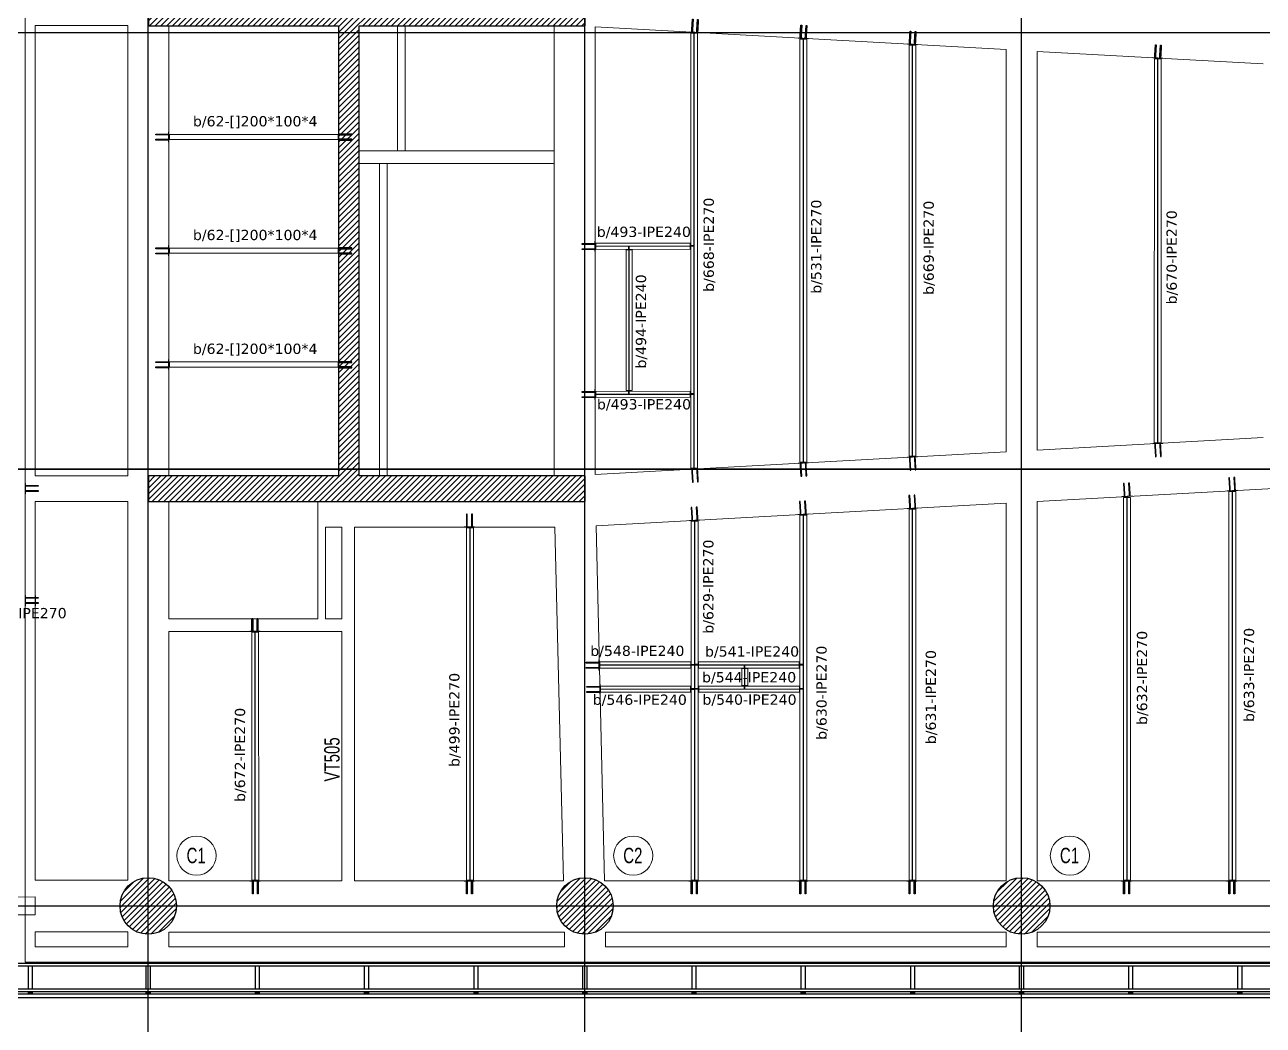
# Model space of a CAD drawing. Header units: millimetres. Extents: x -1874 to 79322, y -21218 to 33736.
# Drawn here: x 10820 to 34926, y -2320 to 17148 of the extents above; entities that cross this region are included whole.
import ezdxf
from ezdxf.enums import TextEntityAlignment as Align

# ---------------------------------------------------------------- set-up
doc = ezdxf.new("R2010")
doc.units = ezdxf.units.MM
doc.header["$LTSCALE"] = 0.9
for name, color, linetype, lineweight in [('0-1', 7, 'Continuous', 5), ('A_ALMA', 8, 'Continuous', 5), ('E_COLUMNAS-4', 1, 'Continuous', 25), ('E_TEXTO', 3, 'Continuous', 9), ('E_VIGAS', 8, 'Continuous', 9), ('E_VIGAS-1', 5, 'Continuous', 25), ('E_VIGAS-2', 10, 'Continuous', 25), ('HCB-PLATINA', 4, 'Continuous', 15), ('HCB-VIGAS', 4, 'Continuous', 15), ('VIGAS_HCB', 4, 'Continuous', 15)]:
    doc.layers.add(name, color=color, linetype=linetype, lineweight=lineweight)
for name, color, linetype in [('HCB-ACH_PANT', 253, 'Continuous'), ('HCB-ANCLAJE', 5, 'Continuous'), ('HCB-EJES', 1, 'Continuous'), ('HCB_PANTALLAS', 6, 'Continuous')]:
    doc.layers.add(name, color=color, linetype=linetype)
doc.styles.add('Arial Narrow', font='', dxfattribs={"width": 0.85, "height": 0.3})
doc.styles.add('VERDANA', font='verdana.ttf')
doc.styles.get('Arial Narrow').set_extended_font_data('Arial Narrow')

# ---------------------------------------------------------------- blocks, each defined once
blk = doc.blocks.new('EST_SFM_VIGA-METALICA-SECCION-C - EST_SFM_VIGA-METALICA-UPN100-1527742-_50_00m_N_E_-NIVEL-13 DOC')
at = {"layer": 'E_VIGAS-2'}
for p, q in [((34.044, 0.018), (-34.827, 0.018)), ((-34.827, -0.032), (34.044, -0.032))]:
    blk.add_line(p, q, dxfattribs=at)
blk = doc.blocks.new('EST_SFM_VIGA-METALICA-SECCION-C - EST_SFM_VIGA-METALICA-UPN100-1527772-_50_00m_N_E_-NIVEL-13 DOC')
at = {"layer": 'E_VIGAS-2'}
for p, q in [((34.942, 0.032), (-34.929, 0.032)), ((-34.929, -0.018), (34.942, -0.018))]:
    blk.add_line(p, q, dxfattribs=at)
blk = doc.blocks.new('EST_SFM_VIGA-METALICA-SECCION-C - EST_SFM_VIGA-METALICA-UPN160-1579051-_50_00m_N_E_-NIVEL-13 DOC')
at = {"layer": 'E_VIGAS-1'}
for p, q in [((30.107, 0.047), (-30.264, 0.047)), ((-30.269, -0.018), (30.113, -0.018))]:
    blk.add_line(p, q, dxfattribs=at)
blk = doc.blocks.new('DCTIB_CNI_EST_MOD-1A-FAC_0001_rvt-1-_50_00m_N_E_-NIVEL-13 DOC')
at = {"layer": 'E_VIGAS-1'}
for p, q in [((-68.003, 139.567), (-67.921, 139.567)), ((-68.003, 139.567), (-68.003, 139.545)), ((-68.003, 139.495), (-68.003, 139.045)), ((-67.921, 139.567), (-67.921, 139.545)), ((-67.921, 139.495), (-67.921, 139.045)), ((-65.703, 139.567), (-65.621, 139.567)), ((-65.703, 139.545), (-65.703, 139.567)), ((-65.703, 139.045), (-65.703, 139.495)), ((-65.621, 139.545), (-65.621, 139.567)), ((-65.621, 139.045), (-65.621, 139.495)), ((-63.578, 139.567), (-63.496, 139.567)), ((-63.578, 139.545), (-63.578, 139.567)), ((-63.578, 139.045), (-63.578, 139.495)), ((-63.496, 139.545), (-63.496, 139.567)), ((-63.496, 139.045), (-63.496, 139.495)), ((-61.453, 139.567), (-61.371, 139.567)), ((-61.453, 139.545), (-61.453, 139.567)), ((-61.453, 139.045), (-61.453, 139.495)), ((-61.371, 139.545), (-61.371, 139.567)), ((-61.371, 139.045), (-61.371, 139.495)), ((-59.328, 139.567), (-59.246, 139.567)), ((-59.328, 139.567), (-59.328, 139.545)), ((-59.328, 139.495), (-59.328, 139.045)), ((-59.246, 139.567), (-59.246, 139.545)), ((-59.246, 139.495), (-59.246, 139.045)), ((-57.203, 139.567), (-57.121, 139.567)), ((-57.203, 139.545), (-57.203, 139.567)), ((-57.203, 139.045), (-57.203, 139.495)), ((-57.121, 139.545), (-57.121, 139.567)), ((-57.121, 139.045), (-57.121, 139.495)), ((-55.078, 139.567), (-54.996, 139.567)), ((-55.078, 139.545), (-55.078, 139.567)), ((-55.078, 139.045), (-55.078, 139.495)), ((-54.996, 139.545), (-54.996, 139.567)), ((-54.996, 139.045), (-54.996, 139.495)), ((-52.953, 139.567), (-52.871, 139.567)), ((-52.953, 139.545), (-52.953, 139.567)), ((-52.953, 139.045), (-52.953, 139.495)), ((-52.871, 139.545), (-52.871, 139.567)), ((-52.871, 139.045), (-52.871, 139.495)), ((-50.828, 139.567), (-50.746, 139.567)), ((-50.828, 139.567), (-50.828, 139.545)), ((-50.828, 139.495), (-50.828, 139.045)), ((-50.746, 139.567), (-50.746, 139.545)), ((-50.746, 139.495), (-50.746, 139.045)), ((-48.703, 139.567), (-48.621, 139.567)), ((-48.703, 139.545), (-48.703, 139.567)), ((-48.703, 139.045), (-48.703, 139.495)), ((-48.621, 139.545), (-48.621, 139.567)), ((-48.621, 139.045), (-48.621, 139.495)), ((-46.578, 139.567), (-46.496, 139.567)), ((-46.578, 139.545), (-46.578, 139.567)), ((-46.578, 139.045), (-46.578, 139.495)), ((-46.496, 139.545), (-46.496, 139.567)), ((-46.496, 139.045), (-46.496, 139.495)), ((-44.453, 139.567), (-44.371, 139.567)), ((-44.453, 139.545), (-44.453, 139.567)), ((-44.453, 139.045), (-44.453, 139.495)), ((-44.371, 139.545), (-44.371, 139.567)), ((-44.371, 139.045), (-44.371, 139.495)), ((-68.003, 138.995), (-68.003, 138.967)), ((-68.003, 138.967), (-67.921, 138.967)), ((-68.003, 138.966), (-68.003, 138.967)), ((-67.975, 138.966), (-68.003, 138.966)), ((-67.965, 138.961), (-67.965, 138.966)), ((-67.965, 138.947), (-67.965, 138.961)), ((-67.96, 138.966), (-67.96, 138.961)), ((-67.96, 138.961), (-67.96, 138.947)), ((-67.921, 138.966), (-67.949, 138.966)), ((-67.921, 138.995), (-67.921, 138.967)), ((-67.921, 138.967), (-67.921, 138.966)), ((-65.703, 138.967), (-65.703, 138.995)), ((-65.703, 138.966), (-65.703, 138.967)), ((-65.703, 138.967), (-65.621, 138.967)), ((-65.675, 138.966), (-65.703, 138.966)), ((-65.665, 138.961), (-65.665, 138.966)), ((-65.665, 138.947), (-65.665, 138.961)), ((-65.66, 138.966), (-65.66, 138.961)), ((-65.66, 138.961), (-65.66, 138.947)), ((-65.621, 138.966), (-65.649, 138.966)), ((-65.621, 138.967), (-65.621, 138.995)), ((-65.621, 138.967), (-65.621, 138.966)), ((-63.578, 138.967), (-63.578, 138.995)), ((-63.578, 138.966), (-63.578, 138.967)), ((-63.578, 138.967), (-63.496, 138.967)), ((-63.55, 138.966), (-63.578, 138.966)), ((-63.54, 138.961), (-63.54, 138.966)), ((-63.54, 138.947), (-63.54, 138.961)), ((-63.535, 138.966), (-63.535, 138.961)), ((-63.535, 138.961), (-63.535, 138.947)), ((-63.496, 138.966), (-63.524, 138.966)), ((-63.496, 138.967), (-63.496, 138.995)), ((-63.496, 138.967), (-63.496, 138.966)), ((-61.453, 138.967), (-61.453, 138.995)), ((-61.453, 138.966), (-61.453, 138.967)), ((-61.453, 138.967), (-61.371, 138.967)), ((-61.425, 138.966), (-61.453, 138.966)), ((-61.415, 138.961), (-61.415, 138.966)), ((-61.415, 138.947), (-61.415, 138.961)), ((-61.41, 138.966), (-61.41, 138.961)), ((-61.41, 138.961), (-61.41, 138.947)), ((-61.371, 138.966), (-61.399, 138.966)), ((-61.371, 138.967), (-61.371, 138.995)), ((-61.371, 138.967), (-61.371, 138.966)), ((-59.328, 138.995), (-59.328, 138.967)), ((-59.328, 138.967), (-59.246, 138.967)), ((-59.328, 138.966), (-59.328, 138.967)), ((-59.3, 138.966), (-59.328, 138.966)), ((-59.29, 138.961), (-59.29, 138.966)), ((-59.29, 138.947), (-59.29, 138.961)), ((-59.285, 138.966), (-59.285, 138.961)), ((-59.285, 138.961), (-59.285, 138.947)), ((-59.246, 138.966), (-59.274, 138.966)), ((-59.246, 138.995), (-59.246, 138.967)), ((-59.246, 138.967), (-59.246, 138.966)), ((-57.203, 138.967), (-57.203, 138.995)), ((-57.203, 138.966), (-57.203, 138.967)), ((-57.203, 138.967), (-57.121, 138.967)), ((-57.176, 138.966), (-57.203, 138.966)), ((-57.165, 138.961), (-57.165, 138.966)), ((-57.165, 138.947), (-57.165, 138.961)), ((-57.16, 138.966), (-57.16, 138.961)), ((-57.16, 138.961), (-57.16, 138.947)), ((-57.121, 138.966), (-57.149, 138.966)), ((-57.121, 138.967), (-57.121, 138.995)), ((-57.121, 138.967), (-57.121, 138.966)), ((-55.078, 138.967), (-55.078, 138.995)), ((-55.078, 138.966), (-55.078, 138.967)), ((-55.078, 138.967), (-54.996, 138.967)), ((-55.05, 138.966), (-55.078, 138.966)), ((-55.04, 138.961), (-55.04, 138.966)), ((-55.04, 138.947), (-55.04, 138.961)), ((-55.035, 138.966), (-55.035, 138.961)), ((-55.035, 138.961), (-55.035, 138.947)), ((-54.996, 138.966), (-55.024, 138.966)), ((-54.996, 138.967), (-54.996, 138.995)), ((-54.996, 138.967), (-54.996, 138.966)), ((-52.953, 138.967), (-52.953, 138.995)), ((-52.953, 138.966), (-52.953, 138.967)), ((-52.953, 138.967), (-52.871, 138.967)), ((-52.925, 138.966), (-52.953, 138.966)), ((-52.915, 138.961), (-52.915, 138.966)), ((-52.915, 138.947), (-52.915, 138.961)), ((-52.91, 138.966), (-52.91, 138.961)), ((-52.91, 138.961), (-52.91, 138.947)), ((-52.871, 138.966), (-52.899, 138.966)), ((-52.871, 138.967), (-52.871, 138.995)), ((-52.871, 138.967), (-52.871, 138.966)), ((-50.828, 138.995), (-50.828, 138.967)), ((-50.828, 138.967), (-50.746, 138.967)), ((-50.828, 138.966), (-50.828, 138.967)), ((-50.8, 138.966), (-50.828, 138.966)), ((-50.79, 138.961), (-50.79, 138.966)), ((-50.79, 138.947), (-50.79, 138.961)), ((-50.785, 138.966), (-50.785, 138.961)), ((-50.785, 138.961), (-50.785, 138.947)), ((-50.746, 138.966), (-50.774, 138.966)), ((-50.746, 138.995), (-50.746, 138.967)), ((-50.746, 138.967), (-50.746, 138.966)), ((-48.703, 138.967), (-48.703, 138.995)), ((-48.703, 138.966), (-48.703, 138.967)), ((-48.703, 138.967), (-48.621, 138.967)), ((-48.676, 138.966), (-48.703, 138.966)), ((-48.665, 138.961), (-48.665, 138.966)), ((-48.665, 138.947), (-48.665, 138.961)), ((-48.66, 138.966), (-48.66, 138.961)), ((-48.66, 138.961), (-48.66, 138.947)), ((-48.621, 138.966), (-48.649, 138.966)), ((-48.621, 138.967), (-48.621, 138.995)), ((-48.621, 138.967), (-48.621, 138.966)), ((-46.578, 138.967), (-46.578, 138.995)), ((-46.578, 138.966), (-46.578, 138.967)), ((-46.578, 138.967), (-46.496, 138.967)), ((-46.55, 138.966), (-46.578, 138.966)), ((-46.54, 138.961), (-46.54, 138.966)), ((-46.54, 138.947), (-46.54, 138.961)), ((-46.535, 138.966), (-46.535, 138.961)), ((-46.535, 138.961), (-46.535, 138.947)), ((-46.496, 138.966), (-46.524, 138.966)), ((-46.496, 138.967), (-46.496, 138.995)), ((-46.496, 138.967), (-46.496, 138.966)), ((-44.453, 138.967), (-44.453, 138.995)), ((-44.453, 138.966), (-44.453, 138.967)), ((-44.453, 138.967), (-44.371, 138.967)), ((-44.425, 138.966), (-44.453, 138.966)), ((-44.415, 138.961), (-44.415, 138.966)), ((-44.415, 138.947), (-44.415, 138.961)), ((-44.41, 138.966), (-44.41, 138.961)), ((-44.41, 138.961), (-44.41, 138.947)), ((-44.371, 138.966), (-44.399, 138.966)), ((-44.371, 138.967), (-44.371, 138.995)), ((-44.371, 138.967), (-44.371, 138.966))]:
    blk.add_line(p, q, dxfattribs=at)
for points, knots in [([(-67.965, 138.961), (-67.965, 138.962), (-67.965, 138.963), (-67.967, 138.965), (-67.968, 138.965), (-67.97, 138.966), (-67.971, 138.966), (-67.972, 138.966), (-67.974, 138.966), (-67.975, 138.966)], [0, 0, 0, 0, 0.285714, 0.428571, 0.571429, 0.678571, 0.732143, 0.785714, 1, 1, 1, 1]), ([(-67.975, 138.966), (-67.974, 138.966), (-67.973, 138.966), (-67.97, 138.966), (-67.968, 138.965), (-67.966, 138.964), (-67.965, 138.963), (-67.965, 138.962), (-67.965, 138.961)], [0, 0, 0, 0, 0.142857, 0.285714, 0.428571, 0.571429, 0.785714, 1, 1, 1, 1]), ([(-67.96, 138.961), (-67.96, 138.962), (-67.959, 138.963), (-67.958, 138.965), (-67.956, 138.965), (-67.955, 138.966), (-67.954, 138.966), (-67.952, 138.966), (-67.95, 138.966), (-67.949, 138.966)], [0, 0, 0, 0, 0.285714, 0.428571, 0.571429, 0.678571, 0.732143, 0.785714, 1, 1, 1, 1]), ([(-67.949, 138.966), (-67.95, 138.966), (-67.951, 138.966), (-67.954, 138.966), (-67.956, 138.965), (-67.958, 138.964), (-67.959, 138.963), (-67.96, 138.962), (-67.96, 138.961)], [0, 0, 0, 0, 0.142857, 0.285714, 0.428571, 0.571429, 0.785714, 1, 1, 1, 1]), ([(-65.675, 138.966), (-65.674, 138.966), (-65.673, 138.966), (-65.67, 138.966), (-65.668, 138.965), (-65.666, 138.964), (-65.665, 138.963), (-65.665, 138.962), (-65.665, 138.961)], [0, 0, 0, 0, 0.142857, 0.285714, 0.428571, 0.571429, 0.785714, 1, 1, 1, 1]), ([(-65.665, 138.961), (-65.665, 138.962), (-65.665, 138.963), (-65.667, 138.965), (-65.668, 138.965), (-65.67, 138.966), (-65.671, 138.966), (-65.672, 138.966), (-65.674, 138.966), (-65.675, 138.966)], [0, 0, 0, 0, 0.285714, 0.428571, 0.571429, 0.678571, 0.732143, 0.785714, 1, 1, 1, 1]), ([(-65.649, 138.966), (-65.65, 138.966), (-65.651, 138.966), (-65.654, 138.966), (-65.656, 138.965), (-65.658, 138.964), (-65.659, 138.963), (-65.66, 138.962), (-65.66, 138.961)], [0, 0, 0, 0, 0.142857, 0.285714, 0.428571, 0.571429, 0.785714, 1, 1, 1, 1]), ([(-65.66, 138.961), (-65.66, 138.962), (-65.659, 138.963), (-65.658, 138.965), (-65.656, 138.965), (-65.655, 138.966), (-65.654, 138.966), (-65.652, 138.966), (-65.65, 138.966), (-65.649, 138.966)], [0, 0, 0, 0, 0.285714, 0.428571, 0.571429, 0.678571, 0.732143, 0.785714, 1, 1, 1, 1]), ([(-63.55, 138.966), (-63.549, 138.966), (-63.548, 138.966), (-63.545, 138.966), (-63.543, 138.965), (-63.541, 138.964), (-63.54, 138.963), (-63.54, 138.962), (-63.54, 138.961)], [0, 0, 0, 0, 0.142857, 0.285714, 0.428571, 0.571429, 0.785714, 1, 1, 1, 1]), ([(-63.54, 138.961), (-63.54, 138.962), (-63.54, 138.963), (-63.542, 138.965), (-63.543, 138.965), (-63.545, 138.966), (-63.546, 138.966), (-63.547, 138.966), (-63.549, 138.966), (-63.55, 138.966)], [0, 0, 0, 0, 0.285714, 0.428571, 0.571429, 0.678571, 0.732143, 0.785714, 1, 1, 1, 1]), ([(-63.524, 138.966), (-63.525, 138.966), (-63.526, 138.966), (-63.529, 138.966), (-63.531, 138.965), (-63.533, 138.964), (-63.534, 138.963), (-63.535, 138.962), (-63.535, 138.961)], [0, 0, 0, 0, 0.142857, 0.285714, 0.428571, 0.571429, 0.785714, 1, 1, 1, 1]), ([(-63.535, 138.961), (-63.535, 138.962), (-63.534, 138.963), (-63.533, 138.965), (-63.531, 138.965), (-63.53, 138.966), (-63.529, 138.966), (-63.527, 138.966), (-63.525, 138.966), (-63.524, 138.966)], [0, 0, 0, 0, 0.285714, 0.428571, 0.571429, 0.678571, 0.732143, 0.785714, 1, 1, 1, 1]), ([(-61.425, 138.966), (-61.424, 138.966), (-61.423, 138.966), (-61.42, 138.966), (-61.418, 138.965), (-61.416, 138.964), (-61.415, 138.963), (-61.415, 138.962), (-61.415, 138.961)], [0, 0, 0, 0, 0.142857, 0.285714, 0.428571, 0.571429, 0.785714, 1, 1, 1, 1]), ([(-61.415, 138.961), (-61.415, 138.962), (-61.415, 138.963), (-61.417, 138.965), (-61.418, 138.965), (-61.42, 138.966), (-61.421, 138.966), (-61.422, 138.966), (-61.424, 138.966), (-61.425, 138.966)], [0, 0, 0, 0, 0.285714, 0.428571, 0.571429, 0.678571, 0.732143, 0.785714, 1, 1, 1, 1]), ([(-61.399, 138.966), (-61.4, 138.966), (-61.401, 138.966), (-61.404, 138.966), (-61.406, 138.965), (-61.408, 138.964), (-61.409, 138.963), (-61.41, 138.962), (-61.41, 138.961)], [0, 0, 0, 0, 0.142857, 0.285714, 0.428571, 0.571429, 0.785714, 1, 1, 1, 1]), ([(-61.41, 138.961), (-61.41, 138.962), (-61.409, 138.963), (-61.408, 138.965), (-61.406, 138.965), (-61.405, 138.966), (-61.404, 138.966), (-61.402, 138.966), (-61.4, 138.966), (-61.399, 138.966)], [0, 0, 0, 0, 0.285714, 0.428571, 0.571429, 0.678571, 0.732143, 0.785714, 1, 1, 1, 1]), ([(-59.29, 138.961), (-59.29, 138.962), (-59.29, 138.963), (-59.292, 138.965), (-59.293, 138.965), (-59.295, 138.966), (-59.296, 138.966), (-59.297, 138.966), (-59.299, 138.966), (-59.3, 138.966)], [0, 0, 0, 0, 0.285714, 0.428571, 0.571429, 0.678571, 0.732143, 0.785714, 1, 1, 1, 1]), ([(-59.3, 138.966), (-59.299, 138.966), (-59.298, 138.966), (-59.295, 138.966), (-59.293, 138.965), (-59.291, 138.964), (-59.29, 138.963), (-59.29, 138.962), (-59.29, 138.961)], [0, 0, 0, 0, 0.142857, 0.285714, 0.428571, 0.571429, 0.785714, 1, 1, 1, 1]), ([(-59.285, 138.961), (-59.285, 138.962), (-59.284, 138.963), (-59.283, 138.965), (-59.281, 138.965), (-59.28, 138.966), (-59.279, 138.966), (-59.277, 138.966), (-59.275, 138.966), (-59.274, 138.966)], [0, 0, 0, 0, 0.285714, 0.428571, 0.571429, 0.678571, 0.732143, 0.785714, 1, 1, 1, 1]), ([(-59.274, 138.966), (-59.275, 138.966), (-59.276, 138.966), (-59.279, 138.966), (-59.281, 138.965), (-59.283, 138.964), (-59.284, 138.963), (-59.285, 138.962), (-59.285, 138.961)], [0, 0, 0, 0, 0.142857, 0.285714, 0.428571, 0.571429, 0.785714, 1, 1, 1, 1]), ([(-57.176, 138.966), (-57.175, 138.966), (-57.173, 138.966), (-57.171, 138.966), (-57.168, 138.965), (-57.167, 138.964), (-57.165, 138.963), (-57.165, 138.962), (-57.165, 138.961)], [0, 0, 0, 0, 0.142857, 0.285714, 0.428571, 0.571429, 0.785714, 1, 1, 1, 1]), ([(-57.165, 138.961), (-57.165, 138.962), (-57.165, 138.963), (-57.167, 138.965), (-57.168, 138.965), (-57.17, 138.966), (-57.171, 138.966), (-57.173, 138.966), (-57.174, 138.966), (-57.176, 138.966)], [0, 0, 0, 0, 0.285714, 0.428571, 0.571429, 0.678571, 0.732143, 0.785714, 1, 1, 1, 1]), ([(-57.149, 138.966), (-57.15, 138.966), (-57.152, 138.966), (-57.154, 138.966), (-57.156, 138.965), (-57.158, 138.964), (-57.16, 138.963), (-57.16, 138.962), (-57.16, 138.961)], [0, 0, 0, 0, 0.142857, 0.285714, 0.428571, 0.571429, 0.785714, 1, 1, 1, 1]), ([(-57.16, 138.961), (-57.16, 138.962), (-57.159, 138.963), (-57.158, 138.965), (-57.156, 138.965), (-57.155, 138.966), (-57.154, 138.966), (-57.152, 138.966), (-57.15, 138.966), (-57.149, 138.966)], [0, 0, 0, 0, 0.285714, 0.428571, 0.571429, 0.678571, 0.732143, 0.785714, 1, 1, 1, 1]), ([(-55.05, 138.966), (-55.049, 138.966), (-55.048, 138.966), (-55.045, 138.966), (-55.043, 138.965), (-55.041, 138.964), (-55.04, 138.963), (-55.04, 138.962), (-55.04, 138.961)], [0, 0, 0, 0, 0.142857, 0.285714, 0.428571, 0.571429, 0.785714, 1, 1, 1, 1]), ([(-55.04, 138.961), (-55.04, 138.962), (-55.04, 138.963), (-55.042, 138.965), (-55.043, 138.965), (-55.045, 138.966), (-55.046, 138.966), (-55.047, 138.966), (-55.049, 138.966), (-55.05, 138.966)], [0, 0, 0, 0, 0.285714, 0.428571, 0.571429, 0.678571, 0.732143, 0.785714, 1, 1, 1, 1]), ([(-55.024, 138.966), (-55.025, 138.966), (-55.026, 138.966), (-55.029, 138.966), (-55.031, 138.965), (-55.033, 138.964), (-55.034, 138.963), (-55.035, 138.962), (-55.035, 138.961)], [0, 0, 0, 0, 0.142857, 0.285714, 0.428571, 0.571429, 0.785714, 1, 1, 1, 1]), ([(-55.035, 138.961), (-55.035, 138.962), (-55.034, 138.963), (-55.033, 138.965), (-55.031, 138.965), (-55.03, 138.966), (-55.029, 138.966), (-55.027, 138.966), (-55.025, 138.966), (-55.024, 138.966)], [0, 0, 0, 0, 0.285714, 0.428571, 0.571429, 0.678571, 0.732143, 0.785714, 1, 1, 1, 1]), ([(-52.925, 138.966), (-52.924, 138.966), (-52.923, 138.966), (-52.92, 138.966), (-52.918, 138.965), (-52.916, 138.964), (-52.915, 138.963), (-52.915, 138.962), (-52.915, 138.961)], [0, 0, 0, 0, 0.142857, 0.285714, 0.428571, 0.571429, 0.785714, 1, 1, 1, 1]), ([(-52.915, 138.961), (-52.915, 138.962), (-52.915, 138.963), (-52.917, 138.965), (-52.918, 138.965), (-52.92, 138.966), (-52.921, 138.966), (-52.922, 138.966), (-52.924, 138.966), (-52.925, 138.966)], [0, 0, 0, 0, 0.285714, 0.428571, 0.571429, 0.678571, 0.732143, 0.785714, 1, 1, 1, 1]), ([(-52.899, 138.966), (-52.9, 138.966), (-52.901, 138.966), (-52.904, 138.966), (-52.906, 138.965), (-52.908, 138.964), (-52.909, 138.963), (-52.91, 138.962), (-52.91, 138.961)], [0, 0, 0, 0, 0.142857, 0.285714, 0.428571, 0.571429, 0.785714, 1, 1, 1, 1]), ([(-52.91, 138.961), (-52.91, 138.962), (-52.909, 138.963), (-52.908, 138.965), (-52.906, 138.965), (-52.905, 138.966), (-52.904, 138.966), (-52.902, 138.966), (-52.9, 138.966), (-52.899, 138.966)], [0, 0, 0, 0, 0.285714, 0.428571, 0.571429, 0.678571, 0.732143, 0.785714, 1, 1, 1, 1]), ([(-50.79, 138.961), (-50.79, 138.962), (-50.79, 138.963), (-50.792, 138.965), (-50.793, 138.965), (-50.795, 138.966), (-50.796, 138.966), (-50.797, 138.966), (-50.799, 138.966), (-50.8, 138.966)], [0, 0, 0, 0, 0.285714, 0.428571, 0.571429, 0.678571, 0.732143, 0.785714, 1, 1, 1, 1]), ([(-50.8, 138.966), (-50.799, 138.966), (-50.798, 138.966), (-50.795, 138.966), (-50.793, 138.965), (-50.791, 138.964), (-50.79, 138.963), (-50.79, 138.962), (-50.79, 138.961)], [0, 0, 0, 0, 0.142857, 0.285714, 0.428571, 0.571429, 0.785714, 1, 1, 1, 1]), ([(-50.785, 138.961), (-50.785, 138.962), (-50.784, 138.963), (-50.783, 138.965), (-50.781, 138.965), (-50.78, 138.966), (-50.779, 138.966), (-50.777, 138.966), (-50.775, 138.966), (-50.774, 138.966)], [0, 0, 0, 0, 0.285714, 0.428571, 0.571429, 0.678571, 0.732143, 0.785714, 1, 1, 1, 1]), ([(-50.774, 138.966), (-50.775, 138.966), (-50.776, 138.966), (-50.779, 138.966), (-50.781, 138.965), (-50.783, 138.964), (-50.784, 138.963), (-50.785, 138.962), (-50.785, 138.961)], [0, 0, 0, 0, 0.142857, 0.285714, 0.428571, 0.571429, 0.785714, 1, 1, 1, 1]), ([(-48.665, 138.961), (-48.665, 138.962), (-48.665, 138.963), (-48.667, 138.965), (-48.668, 138.965), (-48.67, 138.966), (-48.671, 138.966), (-48.673, 138.966), (-48.674, 138.966), (-48.676, 138.966)], [0, 0, 0, 0, 0.285714, 0.428571, 0.571429, 0.678571, 0.732143, 0.785714, 1, 1, 1, 1]), ([(-48.669, 138.965), (-48.668, 138.965), (-48.667, 138.964), (-48.665, 138.963), (-48.665, 138.962), (-48.665, 138.961)], [0.4285714, 0.4285714, 0.4285714, 0.4285714, 0.5714286, 0.7857143, 1, 1, 1, 1]), ([(-48.649, 138.966), (-48.65, 138.966), (-48.652, 138.966), (-48.654, 138.966), (-48.656, 138.965), (-48.658, 138.964), (-48.66, 138.963), (-48.66, 138.962), (-48.66, 138.961)], [0, 0, 0, 0, 0.142857, 0.285714, 0.428571, 0.571429, 0.785714, 1, 1, 1, 1]), ([(-48.66, 138.961), (-48.66, 138.962), (-48.659, 138.963), (-48.658, 138.965), (-48.656, 138.965), (-48.655, 138.966), (-48.654, 138.966), (-48.652, 138.966), (-48.65, 138.966), (-48.649, 138.966)], [0, 0, 0, 0, 0.285714, 0.428571, 0.571429, 0.678571, 0.732143, 0.785714, 1, 1, 1, 1]), ([(-46.55, 138.966), (-46.549, 138.966), (-46.548, 138.966), (-46.545, 138.966), (-46.543, 138.965), (-46.541, 138.964), (-46.54, 138.963), (-46.54, 138.962), (-46.54, 138.961)], [0, 0, 0, 0, 0.142857, 0.285714, 0.428571, 0.571429, 0.785714, 1, 1, 1, 1]), ([(-46.54, 138.961), (-46.54, 138.962), (-46.54, 138.963), (-46.542, 138.965), (-46.543, 138.965), (-46.545, 138.966), (-46.546, 138.966), (-46.547, 138.966), (-46.549, 138.966), (-46.55, 138.966)], [0, 0, 0, 0, 0.285714, 0.428571, 0.571429, 0.678571, 0.732143, 0.785714, 1, 1, 1, 1]), ([(-46.524, 138.966), (-46.525, 138.966), (-46.526, 138.966), (-46.529, 138.966), (-46.531, 138.965), (-46.533, 138.964), (-46.534, 138.963), (-46.535, 138.962), (-46.535, 138.961)], [0, 0, 0, 0, 0.142857, 0.285714, 0.428571, 0.571429, 0.785714, 1, 1, 1, 1]), ([(-46.535, 138.961), (-46.535, 138.962), (-46.534, 138.963), (-46.533, 138.965), (-46.531, 138.965), (-46.53, 138.966), (-46.529, 138.966), (-46.527, 138.966), (-46.525, 138.966), (-46.524, 138.966)], [0, 0, 0, 0, 0.285714, 0.428571, 0.571429, 0.678571, 0.732143, 0.785714, 1, 1, 1, 1]), ([(-44.425, 138.966), (-44.424, 138.966), (-44.423, 138.966), (-44.42, 138.966), (-44.418, 138.965), (-44.416, 138.964), (-44.415, 138.963), (-44.415, 138.962), (-44.415, 138.961)], [0, 0, 0, 0, 0.142857, 0.285714, 0.428571, 0.571429, 0.785714, 1, 1, 1, 1]), ([(-44.415, 138.961), (-44.415, 138.962), (-44.415, 138.963), (-44.417, 138.965), (-44.418, 138.965), (-44.42, 138.966), (-44.421, 138.966), (-44.422, 138.966), (-44.424, 138.966), (-44.425, 138.966)], [0, 0, 0, 0, 0.285714, 0.428571, 0.571429, 0.678571, 0.732143, 0.785714, 1, 1, 1, 1]), ([(-44.399, 138.966), (-44.4, 138.966), (-44.401, 138.966), (-44.404, 138.966), (-44.406, 138.965), (-44.408, 138.964), (-44.409, 138.963), (-44.41, 138.962), (-44.41, 138.961)], [0, 0, 0, 0, 0.142857, 0.285714, 0.428571, 0.571429, 0.785714, 1, 1, 1, 1]), ([(-44.41, 138.961), (-44.41, 138.962), (-44.409, 138.963), (-44.408, 138.965), (-44.406, 138.965), (-44.405, 138.966), (-44.404, 138.966), (-44.402, 138.966), (-44.4, 138.966), (-44.399, 138.966)], [0, 0, 0, 0, 0.285714, 0.428571, 0.571429, 0.678571, 0.732143, 0.785714, 1, 1, 1, 1])]:
    blk.add_open_spline(points, degree=3, knots=knots, dxfattribs=at)
blk.add_open_spline([(-48.676, 138.966), (-48.675, 138.966), (-48.673, 138.966), (-48.671, 138.966), (-48.669, 138.965), (-48.669, 138.965)], degree=3, dxfattribs=at)
for name, p in [('EST_SFM_VIGA-METALICA-SECCION-C - EST_SFM_VIGA-METALICA-UPN100-1527742-_50_00m_N_E_-NIVEL-13 DOC', (-39.77, 139.527)), ('EST_SFM_VIGA-METALICA-SECCION-C - EST_SFM_VIGA-METALICA-UPN160-1579051-_50_00m_N_E_-NIVEL-13 DOC', (-40.084, 138.9)), ('EST_SFM_VIGA-METALICA-SECCION-C - EST_SFM_VIGA-METALICA-UPN100-1527772-_50_00m_N_E_-NIVEL-13 DOC', (-40.169, 139.013))]:
    blk.add_blockref(name, p, dxfattribs=at)
blk = doc.blocks.new('CNI_TAG COLUMNAS CONCRETO MARCA - CNI_COLUMNA CONCRETO-582370-_50_00m_N_E_-NIVEL-13 DOC')
at = {"layer": 'E_TEXTO'}
for start, end in [(360, 180), (180, 360)]:
    blk.add_arc((0.00026, -0.00015), 0.00254, start, end, dxfattribs=at)
blk = doc.blocks.new('CX-CONC')
at = {"layer": 'HCB-ANCLAJE'}
for points in [[(-50, -8), (-46, -6), (-42, -8), (-40, -8), (-38, -14), (-38, -52), (-38, -256), (-54, -256), (-54, -52), (-54, -14), (-52, -8)], [(50, -8), (54, -6), (58, -8), (60, -8), (62, -14), (62, -52), (62, -256), (46, -256), (46, -52), (46, -14), (48, -8)]]:
    blk.add_lwpolyline(points, close=True, dxfattribs=at)
at = {"layer": 'HCB-PLATINA'}
blk.add_lwpolyline([(-100, -6), (100, -6), (100, 0), (-100, 0)], close=True, dxfattribs=at)

msp = doc.modelspace()

# ---------------------------------------------------------------- hatches: boundary and pattern name
at = {"layer": 'HCB-ACH_PANT'}
h = msp.add_hatch(dxfattribs=at)
h.set_pattern_fill('ANSI31', color=256, scale=25)
h.set_pattern_definition([(45, (-16452.7, -55448.78), (-56.1266, 56.1266), [])])
h.paths.add_polyline_path([(13226.9, 8370.1), (13226.9, 7870.1), (21726.9, 7870.1), (21726.9, 8370.1), (17326.9, 8370.1), (17326.9, 17130.1), (21726.9, 17130.1), (21726.9, 17630.1), (13226.9, 17630.1), (13226.9, 17130.1), (16926.9, 17130.1), (16926.9, 8370.1)])
h = msp.add_hatch(dxfattribs=at)
h.set_pattern_fill('ANSI31', color=256, scale=25)
h.set_pattern_definition([(45, (577.61, -5e-10), (-56.1266, 56.1266), [])])
edge = h.paths.add_edge_path()
edge.add_arc((13223.8, 0), 550, 0, 360)
h = msp.add_hatch(dxfattribs=at)
h.set_pattern_fill('ANSI31', color=256, scale=25)
h.set_pattern_definition([(45, (9077.61, -5e-10), (-56.1266, 56.1266), [])])
edge = h.paths.add_edge_path()
edge.add_arc((21723.8, 0), 550, 0, 360)
h = msp.add_hatch(dxfattribs=at)
h.set_pattern_fill('ANSI31', color=256, scale=25)
h.set_pattern_definition([(45, (17577.61, -5e-10), (-56.1266, 56.1266), [])])
edge = h.paths.add_edge_path()
edge.add_arc((30223.8, 0), 550, 0, 360)

# ---------------------------------------------------------------- linework, layer by layer
at = {"layer": 'A_ALMA'}
for p, q in [((23845.5, 8517.1), (23845.5, 16985.9)), ((23852.1, 8513.5), (23852.1, 16989.6)), ((25970.5, 8630.8), (25970.5, 16872)), ((25977.1, 8634.5), (25977.1, 16868.3)), ((28095.5, 8748.2), (28095.5, 16754.4)), ((28102.1, 8751.9), (28102.1, 16750.7)), ((32870.5, 9005.7), (32870.5, 16496.4)), ((32877.1, 9015.7), (32877.1, 16486.4)), ((21935, 12842.7), (23771.3, 12842.7)), ((21935, 12836.5), (23771.3, 12836.5)), ((22580.8, 10028.2), (22580.8, 12770.3)), ((22587, 10028.2), (22587, 12770.3)), ((21935, 9961), (23771.3, 9961)), ((21935, 9954.8), (23772.3, 9954.8)), ((32277.1, 500.1), (32277.1, 7959.1)), ((34320.5, 510), (34320.5, 8066.8)), ((34327.1, 500), (34327.1, 8076.8)), ((28095.5, 510), (28095.5, 7722.9)), ((28102.1, 500.1), (28102.1, 7726.7)), ((32270.5, 510), (32270.5, 7949.1)), ((23855.7, 510), (23855.7, 7488.7)), ((23862.3, 500), (23862.3, 7492.5)), ((25970.5, 512.7), (25970.5, 7609.3)), ((25977.1, 500.1), (25977.1, 7605.5)), ((19480.5, 500), (19480.5, 7360.1)), ((19487.1, 500), (19487.1, 7360.1)), ((15300.5, 500), (15300.5, 5330.1)), ((15307.1, 500), (15307.1, 5330.1)), ((22013.8, 4691.9), (23781.5, 4691.9)), ((22013.8, 4685.7), (23781.5, 4685.7)), ((23936.5, 4693), (25896.3, 4693)), ((23936.5, 4686.8), (25897.3, 4686.8)), ((24830.9, 4467), (24830.9, 4618.7)), ((24837.1, 4288.7), (24837.1, 4619.4)), ((24831.9, 4288.7), (24831.9, 4442.8)), ((22026.5, 4222.2), (23781.1, 4222.2)), ((22026.5, 4216), (23781.1, 4216)), ((23937.5, 4222.2), (25897.3, 4222.2)), ((23937.5, 4216), (25897.3, 4216))]:
    msp.add_line(p, q, dxfattribs=at)
at = {"layer": 'E_COLUMNAS-4', "color": 6}
for centre in [(13223.8, 0), (21723.8, 0), (30223.8, 0)]:
    msp.add_circle(centre, 550, dxfattribs=at)
at = {"layer": 'E_VIGAS', "color": 30, "true_color": 0xf26722}
for p, q in [((17323.9, 14697.8), (21123.9, 14697.8)), ((21123.9, 14447.8), (17323.9, 14447.8))]:
    msp.add_line(p, q, dxfattribs=at)
at = {"layer": 'E_VIGAS'}
for points in [[(10824.8, 26595.9), (10824.8, -1095.9), (66625, -1095.8), (66625, 26595.9)], [(11024.8, 17132.5), (11024.8, 8370.1), (12824.8, 8370.1), (12824.8, 17132.5)], [(38396.5, 490), (38512.4, 8125.2), (35132.8, 8125.2), (30524.8, 7870.6), (30524.8, 490)], [(12824.8, 500), (12824.8, 7870.2), (11024.8, 7870.1), (11024.8, 500)], [(29924.8, 490), (29924.8, 7837.5), (21938.7, 7396.4), (22104.7, 490)], [(12824.8, -795.9), (12824.8, -500), (11024.8, -500), (11024.8, -795.9)], [(38381.4, -510), (30524.8, -510), (30524.8, -795.9), (38377, -795.9)]]:
    msp.add_lwpolyline(points, close=True, dxfattribs=at)
for points in [[(13624.8, 8370.2), (13624.8, 17130.2)], [(18223.9, 17127.8), (18223.9, 14697.8), (18073.9, 14697.8), (18073.9, 17127.8)], [(21125, 8370.2), (21125, 8370.2), (21125, 17130.2), (21125, 17130.2)], [(21925, 8397.2), (29924.8, 8839), (29924.8, 16663.4), (21925, 17106.2), (21925, 8397.2)], [(34925, 16386.6), (30524.8, 16630.1), (30524.8, 8872.2), (34925, 9115.2)], [(17723.9, 8367.8), (17723.8, 14447.8), (17873.8, 14447.8), (17873.9, 8367.8)], [(13624.8, 7870.2), (13624.8, 5590.1), (16523.8, 5590.1), (16524.8, 7370.2), (16524.8, 7870.1)], [(16988.7, 7370.1), (16673.8, 7370.1), (16673.8, 5590.1), (16988.8, 5590.1), (16988.8, 7370.1)], [(21138.1, 7370.1), (17238.8, 7370.1), (17238.8, 490), (21304.4, 490), (21139.1, 7370.2), (19416.3, 7370.2)], [(13624.8, 490), (16988.8, 490), (16988.8, 5340.1), (13624.8, 5340.1), (13624.8, 490)], [(21324.8, -795.9), (21324.8, -510), (13624.8, -510), (13624.8, -795.9), (21324.8, -795.9)], [(22124.8, -795.9), (29924.8, -795.9), (29924.8, -510), (22124.8, -510), (22124.8, -795.9)]]:
    msp.add_lwpolyline(points, dxfattribs=at)
at = {"layer": 'HCB-EJES'}
for p, q in [((13223.8, -5780.2), (13223.8, 31280.5)), ((21723.8, -5780.2), (21723.8, 31280.5)), ((30223.8, -5780.2), (30223.8, 31280.5)), ((-374.5, 17000), (77822.1, 17000)), ((-374.5, 0), (77822.1, 0))]:
    msp.add_line(p, q, dxfattribs=at)
msp.add_lwpolyline([(77822.1, 8500), (-374.5, 8500), (77822.1, 8500)], dxfattribs=at)
at = {"layer": 'HCB-VIGAS'}
for points in [[(22580.8, 12836.5), (22570.8, 12836.5), (22570.8, 12777.8), (22580.8, 12777.8)], [(22580.8, 12770.1), (22587, 12770.1), (22587, 12826.5), (22580.8, 12826.5)], [(23771.3, 12836.5), (23835.5, 12836.5), (23835.5, 12842.7), (23771.3, 12842.7)], [(23781.3, 12842.7), (23845.5, 12842.7), (23845.5, 12852.7), (23781.3, 12852.7)], [(22580.8, 9961), (22570.8, 9961), (22570.8, 10014.2), (22580.9, 10014.2)], [(22580.8, 10028.2), (22587, 10028.2), (22587, 9971), (22580.8, 9971)], [(23771.3, 9954.8), (23835.5, 9954.8), (23835.5, 9961), (23771.3, 9961)], [(23781.3, 9961), (23845.5, 9961), (23845.5, 9971), (23781.3, 9971)], [(11024.8, 5842.7), (11030.8, 5842.7), (11030.8, 6042.7), (11024.8, 6042.7)], [(23781.5, 4685.7), (23845.7, 4685.7), (23845.7, 4691.9), (23781.5, 4691.9)], [(23791.5, 4691.9), (23855.7, 4691.9), (23855.7, 4701.9), (23791.5, 4701.9)], [(23926.5, 4693), (23862.3, 4693), (23862.3, 4703), (23926.5, 4703)], [(23936.5, 4686.8), (23872.3, 4686.8), (23872.3, 4693), (23936.5, 4693)], [(24830.9, 4686.8), (24820.9, 4686.8), (24820.9, 4629.1), (24830.9, 4629.1)], [(24830.9, 4618.7), (24837.1, 4619.4), (24837.1, 4676.8), (24830.9, 4676.8)], [(25896.3, 4686.8), (25960.5, 4686.8), (25960.5, 4693), (25896.3, 4693)], [(25906.3, 4693), (25970.5, 4693), (25970.5, 4703), (25906.3, 4703)], [(23781.1, 4215.6), (23845.3, 4215.6), (23845.3, 4221.8), (23781.1, 4221.8)], [(23791.1, 4221.8), (23855.3, 4221.8), (23855.3, 4231.8), (23791.1, 4231.8)], [(23926.1, 4222.9), (23861.9, 4222.9), (23861.9, 4232.9), (23926.1, 4232.9)], [(23936.1, 4216.7), (23871.9, 4216.7), (23871.9, 4222.9), (23936.1, 4222.9)], [(24831.9, 4222.2), (24821.9, 4222.2), (24821.9, 4278.7), (24831.9, 4278.7)], [(24831.9, 4288.7), (24837.1, 4288.7), (24837.1, 4232.2), (24831.9, 4232.2)], [(25896.8, 4216.7), (25961, 4216.7), (25961, 4222.9), (25896.8, 4222.9)], [(25906.8, 4222.9), (25971, 4222.9), (25971, 4232.9), (25906.8, 4232.9)]]:
    msp.add_lwpolyline(points, close=True, dxfattribs=at)
at = {"layer": 'HCB_PANTALLAS'}
msp.add_lwpolyline([(13226.9, 8370.1), (13226.9, 7870.1), (21726.9, 7870.1), (21726.9, 8370.1), (17326.9, 8370.1), (17326.9, 17130.1), (21726.9, 17130.1), (21726.9, 17630.1), (13226.9, 17630.1), (13226.9, 17130.1), (16926.9, 17130.1), (16926.9, 8370.1)], close=True, dxfattribs=at)
at = {"layer": 'VIGAS_HCB'}
for points in [[(23781.3, 16985.9), (23916.3, 16985.9), (23916.3, 8517.1), (23781.3, 8517.1)], [(25906.3, 8634.5), (26041.3, 8634.5), (26041.3, 16868.3), (25906.3, 16868.3)], [(28031.3, 8751.9), (28166.3, 8751.9), (28166.3, 16750.7), (28031.3, 16750.7)], [(32806.4, 16486.4), (32941.4, 16486.4), (32941.3, 9015.7), (32806.3, 9015.7)], [(16916.9, 14915.1), (13634, 14915.1), (13634.8, 14915.1), (13634.8, 15015.1), (16916.9, 15015.1)], [(16916.9, 12701.8), (13634, 12701.8), (13634.8, 12701.8), (13634.8, 12801.8), (16916.9, 12801.8)], [(23771.3, 12780.1), (21935, 12776.5), (21935, 12896.5), (23771.3, 12900.1)], [(22523.9, 10028.5), (22643.9, 10028.5), (22643.9, 12770.1), (22523.9, 12770.1)], [(16916.9, 10486.8), (13634, 10486.8), (13634.8, 10486.8), (13634.8, 10586.8), (16916.9, 10586.8)], [(21935, 10011.9), (23771.3, 10018.5), (23771.3, 9898.5), (21935, 9891.9)], [(34256.3, 500), (34391.3, 500), (34391.3, 8066.8), (34256.3, 8066.8)], [(28031.3, 7722.9), (28166.3, 7722.9), (28166.3, 500.1), (28031.3, 500.1)], [(32206.3, 500.1), (32341.3, 500.1), (32341.3, 7949.1), (32206.3, 7949.1)], [(23791.5, 7488.7), (23926.5, 7488.7), (23926.5, 500), (23791.5, 500)], [(25906.3, 7605.5), (26041.3, 7605.5), (26041.3, 500.1), (25906.3, 500.1)], [(19416.3, 7360.1), (19551.3, 7360.1), (19551.3, 500), (19416.3, 500)], [(15236.3, 5330.1), (15371.3, 5330.1), (15374.3, 500), (15239.3, 500)], [(23781.5, 4629.1), (22012.3, 4628.8), (22012.3, 4748.8), (23781.5, 4749.1)], [(25896.3, 4629.1), (23936.5, 4629.1), (23936.5, 4749.1), (25896.3, 4749.1)], [(24774, 4288.7), (24894, 4288.7), (24894, 4619.4), (24774, 4619.4)], [(23781.1, 4159.1), (22026.5, 4158.9), (22026.5, 4278.9), (23781.1, 4279.1)], [(25897.3, 4159.1), (23937.5, 4158.3), (23937.5, 4278.3), (25897.3, 4279.1)], [(4959.8, -175.4), (11024.8, -175), (11024.8, 175), (4959.8, 174.6)]]:
    msp.add_lwpolyline(points, close=True, dxfattribs=at)
at = {"layer": 'VIGAS_HCB', "color": 8}
for points in [[(21717.8, 12940.1), (21717.8, 12740.1), (21723.8, 12740.1), (21723.8, 12940.1)], [(21717.8, 10058.5), (21717.8, 9858.5), (21723.8, 9858.5), (21723.8, 10058.5)]]:
    msp.add_lwpolyline(points, close=True, dxfattribs=at)

# ---------------------------------------------------------------- block references
for p, rotation in [((23862, 16999), 176.8317488168268), ((25974.3, 16881.8), 176.8317488168268), ((28099.1, 16764.4), 176.8317488168268), ((32874.2, 16500.1), 176.8317488168268), ((13624.8, 14965.2), 270), ((13624.8, 12751.8), 270), ((21925, 12836.5), 270), ((13624.8, 10536.8), 270), ((21925, 9954.9), 270), ((10824.8, 8122.6), 90), ((10824.8, 5942.7), 90), ((15303.8, 5340.1), 180), ((22002.3, 4688.8), 270), ((22016.5, 4218.9), 270)]:
    msp.add_blockref('CX-CONC', p, dxfattribs=dict(rotation=rotation))
at = {"xscale": -1}
for p, rotation in [((16926.9, 14965.2), 90), ((16926.9, 12751.8), 90), ((16926.9, 10536.8), 90), ((32874.2, 9002), 3.168251183173191), ((28098.9, 8738.2), 3.168251183173191), ((23861.9, 8504.1), 3.168251183173191), ((25974, 8620.8), 3.168251183173191), ((32273.7, 7967.3), 183.1682511831732), ((34323.4, 8080.4), 183.1682511831732), ((28098.4, 7736.6), 183.1682511831732), ((23858.7, 7502.8), 183.1682511831732), ((25967.4, 7618.9), 183.1682511831732), ((19470.9, 7370.2), 180)]:
    msp.add_blockref('CX-CONC', p, dxfattribs=dict(at, rotation=rotation))
for p in [(15303.5, 490), (19470.9, 490.1), (23846.1, 490.1), (25960.9, 490.1), (28085.9, 490.1), (32260.9, 490.1), (34310.9, 490.1)]:
    msp.add_blockref('CX-CONC', p)
at = {"layer": '0-1', "xscale": 999.9999999999866, "yscale": 999.9999999999866, "zscale": 999.9999999999866}
msp.add_blockref('DCTIB_CNI_EST_MOD-1A-FAC_0001_rvt-1-_50_00m_N_E_-NIVEL-13 DOC', (78885.9, -140662.4), dxfattribs=at)
at = {"layer": 'E_TEXTO', "xscale": 149999.9999999978, "yscale": 149999.9999999978, "zscale": 149999.9999999978}
for p in [(14123.3, 1001.7), (22623.3, 1001.7), (31123.3, 1001.7)]:
    msp.add_blockref('CNI_TAG COLUMNAS CONCRETO MARCA - CNI_COLUMNA CONCRETO-582370-_50_00m_N_E_-NIVEL-13 DOC', p, dxfattribs=at)

# ---------------------------------------------------------------- texts
at = {"layer": 'E_TEXTO', "style": 'VERDANA'}
for p in [(15304.6, 15171), (15304.6, 12957.6), (15304.6, 10742.6)]:
    msp.add_text('b/62-[]200*100*4', height=200, dxfattribs=at).set_placement(p, align=Align.CENTER)
at = {"layer": 'E_TEXTO', "attachment_point": 1, "rotation": 90}
for s, insert, char_height, width, style in [('b/668-IPE270', (24032.8, 11950.3), 200, 1206.139, 'VERDANA'), ('b/531-IPE270', (26124.9, 11913.2), 200, 1206.139, 'VERDANA'), ('b/669-IPE270', (28313.4, 11891), 200, 1206.139, 'VERDANA'), ('b/670-IPE270', (33043.2, 11706.1), 200, 1206.139, 'VERDANA'), ('b/494-IPE240', (22713.7, 10457.6), 200, 1206.139, 'VERDANA'), ('b/629-IPE270', (24024.5, 5297.6), 200, 1206.139, 'VERDANA'), ('b/632-IPE270', (32466.8, 3521.6), 200, 1206.139, 'VERDANA'), ('b/633-IPE270', (34549, 3579.7), 200, 1206.139, 'VERDANA'), ('b/630-IPE270', (26227.4, 3232.6), 200, 1206.139, 'VERDANA'), ('b/631-IPE270', (28355.6, 3147.3), 200, 1206.139, 'VERDANA'), ('b/499-IPE270', (19081.5, 2703.8), 200, 1206.139, 'VERDANA'), ('b/672-IPE270', (14908.5, 2023.4), 200, 1206.139, 'VERDANA'), ('VT505', (16648.1, 2420.5), 300, 1083.481, 'Arial Narrow')]:
    msp.add_mtext(s, dxfattribs=dict(at, insert=insert, char_height=char_height, width=width, style=style))
at = {"layer": 'E_TEXTO', "attachment_point": 1}
for s, insert, char_height, width, style in [('b/493-IPE240', (21953.3, 13219.1), 200, 1206.139, 'VERDANA'), ('b/493-IPE240', (21956.7, 9863.2), 200, 1206.139, 'VERDANA'), ('b/508-IPE270', (9802.2, 5798.8), 200, 1206.139, 'VERDANA'), ('b/548-IPE240', (21827.1, 5064.8), 200, 1206.139, 'VERDANA'), ('b/541-IPE240', (24060.2, 5052.6), 200, 1206.139, 'VERDANA'), ('b/544-IPE240', (24002.3, 4551.3), 200, 1206.139, 'VERDANA'), ('b/546-IPE240', (21873.9, 4114.2), 200, 1206.139, 'VERDANA'), ('b/540-IPE240', (24009.8, 4116.4), 200, 1206.139, 'VERDANA'), ('C1', (13969.1, 1132.9), 300, 459.968, 'Arial Narrow'), ('C2', (22469.1, 1132.9), 300, 459.968, 'Arial Narrow'), ('C1', (30969.1, 1132.9), 300, 459.968, 'Arial Narrow')]:
    msp.add_mtext(s, dxfattribs=dict(at, insert=insert, char_height=char_height, width=width, style=style))

doc.saveas('drawing.dxf')
